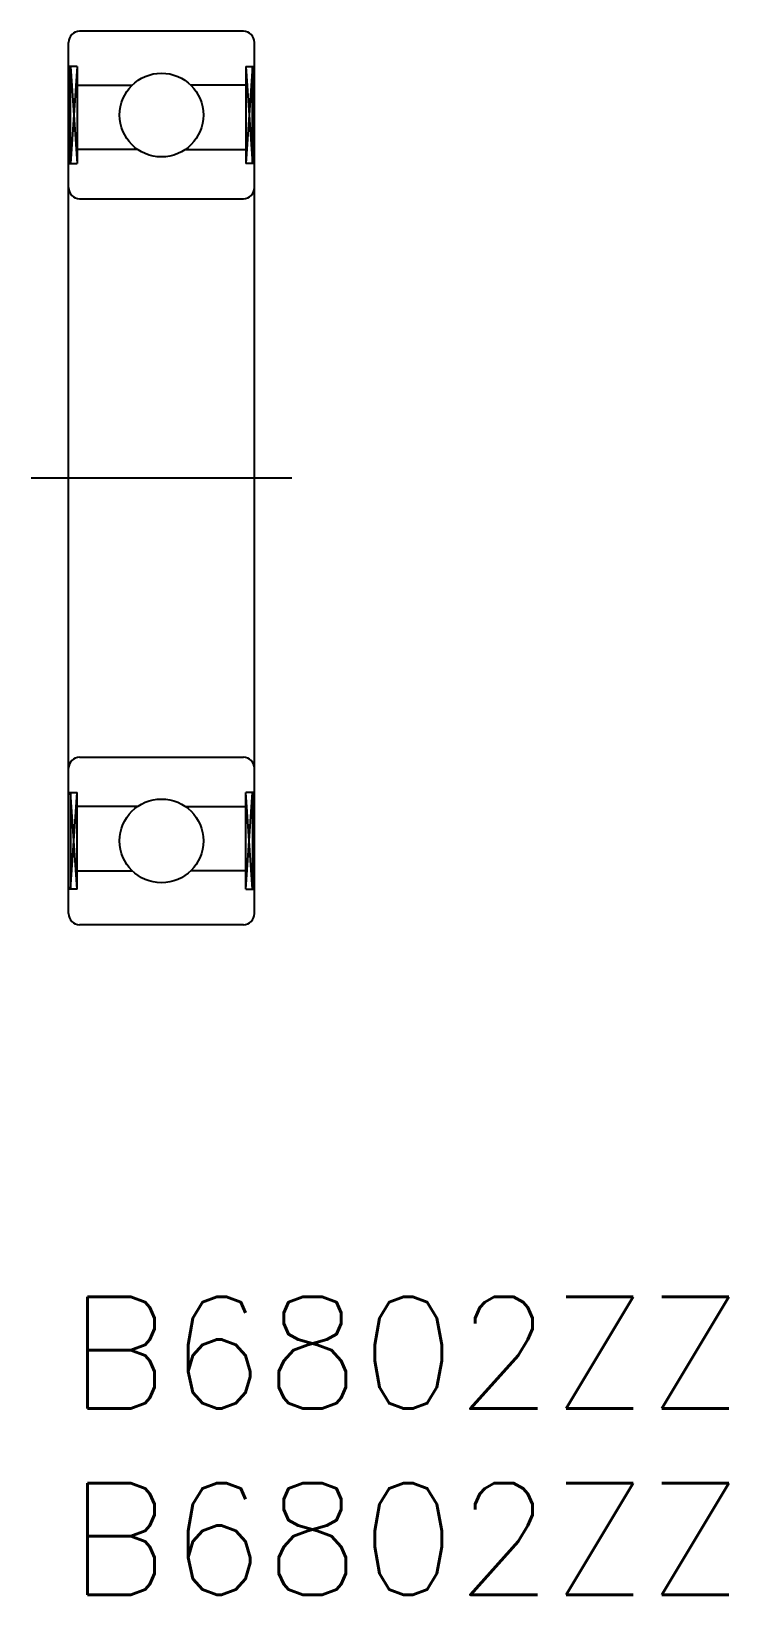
# Model space of a CAD drawing. Extents: x -1 to 17.7, y -8 to 34.
import ezdxf

# ---------------------------------------------------------------- set-up
doc = ezdxf.new("R2010")
doc.units = 0
doc.header["$LTSCALE"] = 0.5
doc.linetypes.add('CENTER', pattern=[50.8, 31.75, -6.35, 6.35, -6.35])
for name, color, linetype in [('MSM_CENTER', 1, 'CENTER'), ('MSM_CONTINUOUS', 7, 'CONTINUOUS'), ('MSM_NARROW', 5, 'CONTINUOUS'), ('MSM_PART_NUMBER', 7, 'CONTINUOUS')]:
    doc.layers.add(name, color=color, linetype=linetype)
doc.styles.get("Standard").update_dxf_attribs({"font": 'txt.shx', "height": 3, "bigfont": 'bigfont.shx'})

# ---------------------------------------------------------------- blocks, each defined once
blk = doc.blocks.new('*U2')
at = {"layer": 'MSM_PART_NUMBER'}
blk.add_text('B6802ZZ', height=3, dxfattribs=at).set_placement((0, -3))
blk = doc.blocks.new('*U3')
at = {"layer": 'MSM_PART_NUMBER'}
blk.add_text('B6802ZZ', height=3, dxfattribs=at).set_placement((0, -8))

msp = doc.modelspace()

# ---------------------------------------------------------------- linework, layer by layer
at = {"layer": 'MSM_CENTER'}
msp.add_line((-1, 22), (6, 22), dxfattribs=at)
at = {"layer": 'MSM_CONTINUOUS'}
for p, q in [((0, 10.3), (0, 33.7)), ((4.7, 34), (0.3, 34)), ((5, 10.3), (5, 33.7)), ((0.23, 33.05), (0, 33.05)), ((0.058, 30.45), (0.058, 33.05)), ((0.23, 33.05), (0.23, 30.45)), ((4.77, 33.05), (4.77, 30.45)), ((4.77, 33.05), (5, 33.05)), ((4.942, 30.45), (4.942, 33.05)), ((0.23, 32.55), (1.709, 32.55)), ((4.77, 32.55), (3.291, 32.55)), ((1.86, 30.825), (0.23, 30.825)), ((3.14, 30.825), (4.77, 30.825)), ((0, 30.45), (0.23, 30.45)), ((5, 30.45), (4.77, 30.45)), ((0.3, 29.5), (4.7, 29.5)), ((0.3, 14.5), (4.7, 14.5)), ((0, 13.55), (0.23, 13.55)), ((0.058, 13.55), (0.058, 10.95)), ((0.23, 10.95), (0.23, 13.55)), ((4.77, 10.95), (4.77, 13.55)), ((5, 13.55), (4.77, 13.55)), ((4.942, 13.55), (4.942, 10.95)), ((1.86, 13.175), (0.23, 13.175)), ((3.14, 13.175), (4.77, 13.175)), ((0.23, 11.45), (1.709, 11.45)), ((4.77, 11.45), (3.291, 11.45)), ((0.23, 10.95), (0, 10.95)), ((4.77, 10.95), (5, 10.95)), ((4.7, 10), (0.3, 10))]:
    msp.add_line(p, q, dxfattribs=at)
for centre in [(2.5, 31.75), (2.5, 12.25)]:
    msp.add_circle(centre, 1.125, dxfattribs=at)
for centre, start, end in [((0.3, 33.7), 90, 180), ((4.7, 33.7), 0, 90), ((0.3, 29.8), 180, 270), ((4.7, 29.8), 270, 0), ((0.3, 14.2), 90, 180), ((4.7, 14.2), 0, 90), ((0.3, 10.3), 180, 270), ((4.7, 10.3), 270, 0)]:
    msp.add_arc(centre, 0.3, start, end, dxfattribs=at)
at = {"layer": 'MSM_NARROW'}
for p, q in [((0.058, 33.05), (0.23, 30.45)), ((0.23, 33.05), (0.058, 30.45)), ((4.942, 33.05), (4.77, 30.45)), ((4.77, 33.05), (4.942, 30.45)), ((0.058, 10.95), (0.23, 13.55)), ((0.23, 10.95), (0.058, 13.55)), ((4.942, 10.95), (4.77, 13.55)), ((4.77, 10.95), (4.942, 13.55))]:
    msp.add_line(p, q, dxfattribs=at)

# ---------------------------------------------------------------- block references
at = {"layer": 'MSM_CONTINUOUS'}
for name in ['*U2', '*U3']:
    msp.add_blockref(name, (0, 0), dxfattribs=at)

doc.saveas('drawing.dxf')
